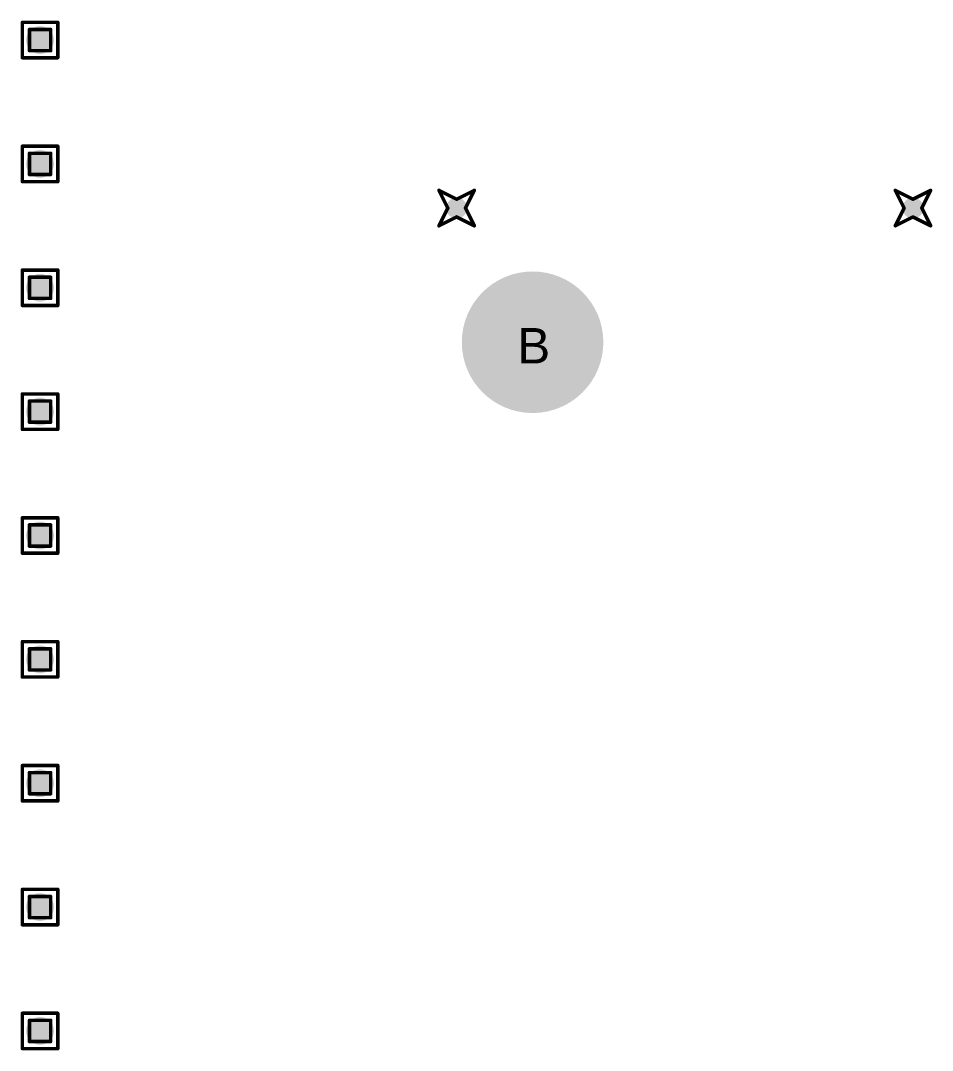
# Model space of a CAD drawing. Header units: millimetres. Extents: x -25 to 478, y -31 to 252.
# Drawn here: x 244.75 to 257.84, y 71.09 to 85.87 of the extents above; entities that cross this region are included whole.
import ezdxf

# ---------------------------------------------------------------- set-up
doc = ezdxf.new("R2010")
doc.units = ezdxf.units.MM
for name, color, linetype in [('DrillDrawing', 1, 'Continuous'), ('MultiLayer', 9, 'Continuous'), ('PadHoleLayer', 156, 'Continuous'), ('ViaHoleLayer', 16, 'Continuous')]:
    doc.layers.add(name, color=color, linetype=linetype)
doc.styles.add('Arial', font='', dxfattribs={"height": 0.2})
doc.styles.get('Arial').set_extended_font_data('Arial')

# ---------------------------------------------------------------- blocks, each defined once
blk = doc.blocks.new('KEYSTONE5000_972')
at = {"layer": 'MultiLayer'}
h = blk.add_hatch(color=9, dxfattribs=at)
edge = h.paths.add_edge_path()
edge.add_arc((0, 0), 1.016, 0, 360)
at = {"layer": 'PadHoleLayer'}
h = blk.add_hatch(color=156, dxfattribs=at)
edge = h.paths.add_edge_path()
edge.add_arc((0, 0), 0.508, 0, 360)

msp = doc.modelspace()

# ---------------------------------------------------------------- hatches: boundary and pattern name
at = {"layer": 'ViaHoleLayer'}
h = msp.add_hatch(color=16, dxfattribs=at)
edge = h.paths.add_edge_path()
edge.add_arc((245.026, 85.59), 0.2, 0, 360)
h = msp.add_hatch(color=16, dxfattribs=at)
edge = h.paths.add_edge_path()
edge.add_arc((245.026, 83.812), 0.2, 0, 360)
h = msp.add_hatch(color=16, dxfattribs=at)
edge = h.paths.add_edge_path()
edge.add_arc((251.007, 83.178), 0.15, 0, 360)
h = msp.add_hatch(color=16, dxfattribs=at)
edge = h.paths.add_edge_path()
edge.add_arc((257.558, 83.178), 0.15, 0, 360)
h = msp.add_hatch(color=16, dxfattribs=at)
edge = h.paths.add_edge_path()
edge.add_arc((245.026, 82.034), 0.2, 0, 360)
h = msp.add_hatch(color=16, dxfattribs=at)
edge = h.paths.add_edge_path()
edge.add_arc((245.026, 80.256), 0.2, 0, 360)
h = msp.add_hatch(color=16, dxfattribs=at)
edge = h.paths.add_edge_path()
edge.add_arc((245.026, 78.478), 0.2, 0, 360)
h = msp.add_hatch(color=16, dxfattribs=at)
edge = h.paths.add_edge_path()
edge.add_arc((245.026, 76.7), 0.2, 0, 360)
h = msp.add_hatch(color=16, dxfattribs=at)
edge = h.paths.add_edge_path()
edge.add_arc((245.026, 74.922), 0.2, 0, 360)
h = msp.add_hatch(color=16, dxfattribs=at)
edge = h.paths.add_edge_path()
edge.add_arc((245.026, 73.144), 0.2, 0, 360)
h = msp.add_hatch(color=16, dxfattribs=at)
edge = h.paths.add_edge_path()
edge.add_arc((245.026, 71.366), 0.2, 0, 360)

# ---------------------------------------------------------------- linework, layer by layer
at = {"layer": 'DrillDrawing', "const_width": 0.0508}
for points in [[(244.772, 85.844), (245.28, 85.844)], [(244.772, 85.336), (244.772, 85.844)], [(244.874, 85.742), (245.179, 85.742)], [(244.874, 85.438), (244.874, 85.742)], [(245.179, 85.438), (245.179, 85.742)], [(245.28, 85.336), (245.28, 85.844)], [(244.874, 85.438), (245.179, 85.438)], [(244.772, 85.336), (245.28, 85.336)], [(244.772, 84.066), (245.28, 84.066)], [(244.772, 83.558), (244.772, 84.066)], [(244.874, 83.964), (245.179, 83.964)], [(244.874, 83.66), (244.874, 83.964)], [(245.179, 83.66), (245.179, 83.964)], [(245.28, 83.558), (245.28, 84.066)], [(244.874, 83.66), (245.179, 83.66)], [(244.772, 83.558), (245.28, 83.558)], [(250.753, 83.432), (251.007, 83.305)], [(250.753, 83.432), (250.88, 83.178)], [(251.007, 83.305), (251.261, 83.432)], [(251.134, 83.178), (251.261, 83.432)], [(257.304, 83.432), (257.558, 83.305)], [(257.304, 83.432), (257.431, 83.178)], [(257.558, 83.305), (257.812, 83.432)], [(257.685, 83.178), (257.812, 83.432)], [(250.753, 82.924), (250.88, 83.178)], [(251.134, 83.178), (251.261, 82.924)], [(257.304, 82.924), (257.431, 83.178)], [(257.685, 83.178), (257.812, 82.924)], [(250.753, 82.924), (251.007, 83.051)], [(251.007, 83.051), (251.261, 82.924)], [(257.304, 82.924), (257.558, 83.051)], [(257.558, 83.051), (257.812, 82.924)], [(244.772, 82.288), (245.28, 82.288)], [(244.772, 81.78), (244.772, 82.288)], [(244.874, 82.186), (245.179, 82.186)], [(244.874, 81.882), (244.874, 82.186)], [(245.179, 81.882), (245.179, 82.186)], [(245.28, 81.78), (245.28, 82.288)], [(244.874, 81.882), (245.179, 81.882)], [(244.772, 81.78), (245.28, 81.78)], [(244.772, 80.51), (245.28, 80.51)], [(244.772, 80.002), (244.772, 80.51)], [(244.874, 80.408), (245.179, 80.408)], [(244.874, 80.104), (244.874, 80.408)], [(245.179, 80.104), (245.179, 80.408)], [(245.28, 80.002), (245.28, 80.51)], [(244.874, 80.104), (245.179, 80.104)], [(244.772, 80.002), (245.28, 80.002)], [(244.772, 78.732), (245.28, 78.732)], [(244.772, 78.224), (244.772, 78.732)], [(244.874, 78.63), (245.179, 78.63)], [(244.874, 78.326), (244.874, 78.63)], [(245.179, 78.326), (245.179, 78.63)], [(245.28, 78.224), (245.28, 78.732)], [(244.874, 78.326), (245.179, 78.326)], [(244.772, 78.224), (245.28, 78.224)], [(244.772, 76.954), (245.28, 76.954)], [(244.772, 76.446), (244.772, 76.954)], [(244.874, 76.852), (245.179, 76.852)], [(244.874, 76.548), (244.874, 76.852)], [(245.179, 76.548), (245.179, 76.852)], [(245.28, 76.446), (245.28, 76.954)], [(244.772, 76.446), (245.28, 76.446)], [(244.874, 76.548), (245.179, 76.548)], [(244.772, 75.176), (245.28, 75.176)], [(244.772, 74.668), (244.772, 75.176)], [(244.874, 75.074), (245.179, 75.074)], [(244.874, 74.77), (244.874, 75.074)], [(245.179, 74.77), (245.179, 75.074)], [(245.28, 74.668), (245.28, 75.176)], [(244.772, 74.668), (245.28, 74.668)], [(244.874, 74.77), (245.179, 74.77)], [(244.772, 73.398), (245.28, 73.398)], [(244.772, 72.89), (244.772, 73.398)], [(245.28, 72.89), (245.28, 73.398)], [(244.874, 73.296), (245.179, 73.296)], [(244.874, 72.992), (244.874, 73.296)], [(245.179, 72.992), (245.179, 73.296)], [(244.772, 72.89), (245.28, 72.89)], [(244.874, 72.992), (245.179, 72.992)], [(244.772, 71.62), (245.28, 71.62)], [(244.772, 71.112), (244.772, 71.62)], [(245.28, 71.112), (245.28, 71.62)], [(244.874, 71.518), (245.179, 71.518)], [(244.874, 71.214), (244.874, 71.518)], [(245.179, 71.214), (245.179, 71.518)], [(244.772, 71.112), (245.28, 71.112)], [(244.874, 71.214), (245.179, 71.214)]]:
    msp.add_lwpolyline(points, dxfattribs=at)
at = {"layer": 'DrillDrawing', "const_width": 0.0254}
for points in [[(244.76, 85.844, 1), (244.785, 85.844, 1)], [(244.76, 85.844, 1), (244.785, 85.844, 1)], [(244.861, 85.742, 1), (244.887, 85.742, 1)], [(244.861, 85.742, 1), (244.887, 85.742, 1)], [(245.166, 85.742, 1), (245.191, 85.742, 1)], [(245.166, 85.742, 1), (245.191, 85.742, 1)], [(245.268, 85.844, 1), (245.293, 85.844, 1)], [(245.268, 85.844, 1), (245.293, 85.844, 1)], [(244.861, 85.438, 1), (244.887, 85.438, 1)], [(244.861, 85.438, 1), (244.887, 85.438, 1)], [(245.166, 85.438, 1), (245.191, 85.438, 1)], [(245.166, 85.438, 1), (245.191, 85.438, 1)], [(244.76, 85.336, 1), (244.785, 85.336, 1)], [(244.76, 85.336, 1), (244.785, 85.336, 1)], [(245.268, 85.336, 1), (245.293, 85.336, 1)], [(245.268, 85.336, 1), (245.293, 85.336, 1)], [(244.76, 84.066, 1), (244.785, 84.066, 1)], [(244.76, 84.066, 1), (244.785, 84.066, 1)], [(244.861, 83.964, 1), (244.887, 83.964, 1)], [(244.861, 83.964, 1), (244.887, 83.964, 1)], [(245.166, 83.964, 1), (245.191, 83.964, 1)], [(245.166, 83.964, 1), (245.191, 83.964, 1)], [(245.268, 84.066, 1), (245.293, 84.066, 1)], [(245.268, 84.066, 1), (245.293, 84.066, 1)], [(244.861, 83.66, 1), (244.887, 83.66, 1)], [(244.861, 83.66, 1), (244.887, 83.66, 1)], [(245.166, 83.66, 1), (245.191, 83.66, 1)], [(245.166, 83.66, 1), (245.191, 83.66, 1)], [(244.76, 83.558, 1), (244.785, 83.558, 1)], [(244.76, 83.558, 1), (244.785, 83.558, 1)], [(245.268, 83.558, 1), (245.293, 83.558, 1)], [(245.268, 83.558, 1), (245.293, 83.558, 1)], [(250.74, 83.432, 1), (250.766, 83.432, 1)], [(250.74, 83.432, 1), (250.766, 83.432, 1)], [(251.248, 83.432, 1), (251.274, 83.432, 1)], [(251.248, 83.432, 1), (251.274, 83.432, 1)], [(257.291, 83.432, 1), (257.316, 83.432, 1)], [(257.291, 83.432, 1), (257.316, 83.432, 1)], [(257.799, 83.432, 1), (257.824, 83.432, 1)], [(257.799, 83.432, 1), (257.824, 83.432, 1)], [(250.994, 83.305, 1), (251.02, 83.305, 1)], [(250.994, 83.305, 1), (251.02, 83.305, 1)], [(257.545, 83.305, 1), (257.57, 83.305, 1)], [(257.545, 83.305, 1), (257.57, 83.305, 1)], [(250.867, 83.178, 1), (250.893, 83.178, 1)], [(250.867, 83.178, 1), (250.893, 83.178, 1)], [(251.121, 83.178, 1), (251.147, 83.178, 1)], [(251.121, 83.178, 1), (251.147, 83.178, 1)], [(257.418, 83.178, 1), (257.443, 83.178, 1)], [(257.418, 83.178, 1), (257.443, 83.178, 1)], [(257.672, 83.178, 1), (257.697, 83.178, 1)], [(257.672, 83.178, 1), (257.697, 83.178, 1)], [(250.74, 82.924, 1), (250.766, 82.924, 1)], [(250.74, 82.924, 1), (250.766, 82.924, 1)], [(250.994, 83.051, 1), (251.02, 83.051, 1)], [(250.994, 83.051, 1), (251.02, 83.051, 1)], [(251.248, 82.924, 1), (251.274, 82.924, 1)], [(251.248, 82.924, 1), (251.274, 82.924, 1)], [(257.291, 82.924, 1), (257.316, 82.924, 1)], [(257.291, 82.924, 1), (257.316, 82.924, 1)], [(257.545, 83.051, 1), (257.57, 83.051, 1)], [(257.545, 83.051, 1), (257.57, 83.051, 1)], [(257.799, 82.924, 1), (257.824, 82.924, 1)], [(257.799, 82.924, 1), (257.824, 82.924, 1)], [(244.76, 82.288, 1), (244.785, 82.288, 1)], [(244.76, 82.288, 1), (244.785, 82.288, 1)], [(244.861, 82.186, 1), (244.887, 82.186, 1)], [(244.861, 82.186, 1), (244.887, 82.186, 1)], [(245.166, 82.186, 1), (245.191, 82.186, 1)], [(245.166, 82.186, 1), (245.191, 82.186, 1)], [(245.268, 82.288, 1), (245.293, 82.288, 1)], [(245.268, 82.288, 1), (245.293, 82.288, 1)], [(244.861, 81.882, 1), (244.887, 81.882, 1)], [(244.861, 81.882, 1), (244.887, 81.882, 1)], [(245.166, 81.882, 1), (245.191, 81.882, 1)], [(245.166, 81.882, 1), (245.191, 81.882, 1)], [(244.76, 81.78, 1), (244.785, 81.78, 1)], [(244.76, 81.78, 1), (244.785, 81.78, 1)], [(245.268, 81.78, 1), (245.293, 81.78, 1)], [(245.268, 81.78, 1), (245.293, 81.78, 1)], [(244.76, 80.51, 1), (244.785, 80.51, 1)], [(244.76, 80.51, 1), (244.785, 80.51, 1)], [(244.861, 80.408, 1), (244.887, 80.408, 1)], [(244.861, 80.408, 1), (244.887, 80.408, 1)], [(245.166, 80.408, 1), (245.191, 80.408, 1)], [(245.166, 80.408, 1), (245.191, 80.408, 1)], [(245.268, 80.51, 1), (245.293, 80.51, 1)], [(245.268, 80.51, 1), (245.293, 80.51, 1)], [(244.861, 80.104, 1), (244.887, 80.104, 1)], [(244.861, 80.104, 1), (244.887, 80.104, 1)], [(245.166, 80.104, 1), (245.191, 80.104, 1)], [(245.166, 80.104, 1), (245.191, 80.104, 1)], [(244.76, 80.002, 1), (244.785, 80.002, 1)], [(244.76, 80.002, 1), (244.785, 80.002, 1)], [(245.268, 80.002, 1), (245.293, 80.002, 1)], [(245.268, 80.002, 1), (245.293, 80.002, 1)], [(244.76, 78.732, 1), (244.785, 78.732, 1)], [(244.76, 78.732, 1), (244.785, 78.732, 1)], [(244.861, 78.63, 1), (244.887, 78.63, 1)], [(244.861, 78.63, 1), (244.887, 78.63, 1)], [(245.166, 78.63, 1), (245.191, 78.63, 1)], [(245.166, 78.63, 1), (245.191, 78.63, 1)], [(245.268, 78.732, 1), (245.293, 78.732, 1)], [(245.268, 78.732, 1), (245.293, 78.732, 1)], [(244.861, 78.326, 1), (244.887, 78.326, 1)], [(244.861, 78.326, 1), (244.887, 78.326, 1)], [(245.166, 78.326, 1), (245.191, 78.326, 1)], [(245.166, 78.326, 1), (245.191, 78.326, 1)], [(244.76, 78.224, 1), (244.785, 78.224, 1)], [(244.76, 78.224, 1), (244.785, 78.224, 1)], [(245.268, 78.224, 1), (245.293, 78.224, 1)], [(245.268, 78.224, 1), (245.293, 78.224, 1)], [(244.76, 76.954, 1), (244.785, 76.954, 1)], [(244.76, 76.954, 1), (244.785, 76.954, 1)], [(244.861, 76.852, 1), (244.887, 76.852, 1)], [(244.861, 76.852, 1), (244.887, 76.852, 1)], [(245.166, 76.852, 1), (245.191, 76.852, 1)], [(245.166, 76.852, 1), (245.191, 76.852, 1)], [(245.268, 76.954, 1), (245.293, 76.954, 1)], [(245.268, 76.954, 1), (245.293, 76.954, 1)], [(244.76, 76.446, 1), (244.785, 76.446, 1)], [(244.76, 76.446, 1), (244.785, 76.446, 1)], [(244.861, 76.548, 1), (244.887, 76.548, 1)], [(244.861, 76.548, 1), (244.887, 76.548, 1)], [(245.166, 76.548, 1), (245.191, 76.548, 1)], [(245.166, 76.548, 1), (245.191, 76.548, 1)], [(245.268, 76.446, 1), (245.293, 76.446, 1)], [(245.268, 76.446, 1), (245.293, 76.446, 1)], [(244.76, 75.176, 1), (244.785, 75.176, 1)], [(244.76, 75.176, 1), (244.785, 75.176, 1)], [(244.861, 75.074, 1), (244.887, 75.074, 1)], [(244.861, 75.074, 1), (244.887, 75.074, 1)], [(245.166, 75.074, 1), (245.191, 75.074, 1)], [(245.166, 75.074, 1), (245.191, 75.074, 1)], [(245.268, 75.176, 1), (245.293, 75.176, 1)], [(245.268, 75.176, 1), (245.293, 75.176, 1)], [(244.76, 74.668, 1), (244.785, 74.668, 1)], [(244.76, 74.668, 1), (244.785, 74.668, 1)], [(244.861, 74.77, 1), (244.887, 74.77, 1)], [(244.861, 74.77, 1), (244.887, 74.77, 1)], [(245.166, 74.77, 1), (245.191, 74.77, 1)], [(245.166, 74.77, 1), (245.191, 74.77, 1)], [(245.268, 74.668, 1), (245.293, 74.668, 1)], [(245.268, 74.668, 1), (245.293, 74.668, 1)], [(244.76, 73.398, 1), (244.785, 73.398, 1)], [(244.76, 73.398, 1), (244.785, 73.398, 1)], [(245.268, 73.398, 1), (245.293, 73.398, 1)], [(245.268, 73.398, 1), (245.293, 73.398, 1)], [(244.861, 73.296, 1), (244.887, 73.296, 1)], [(244.861, 73.296, 1), (244.887, 73.296, 1)], [(245.166, 73.296, 1), (245.191, 73.296, 1)], [(245.166, 73.296, 1), (245.191, 73.296, 1)], [(244.76, 72.89, 1), (244.785, 72.89, 1)], [(244.76, 72.89, 1), (244.785, 72.89, 1)], [(244.861, 72.992, 1), (244.887, 72.992, 1)], [(244.861, 72.992, 1), (244.887, 72.992, 1)], [(245.166, 72.992, 1), (245.191, 72.992, 1)], [(245.166, 72.992, 1), (245.191, 72.992, 1)], [(245.268, 72.89, 1), (245.293, 72.89, 1)], [(245.268, 72.89, 1), (245.293, 72.89, 1)], [(244.76, 71.62, 1), (244.785, 71.62, 1)], [(244.76, 71.62, 1), (244.785, 71.62, 1)], [(245.268, 71.62, 1), (245.293, 71.62, 1)], [(245.268, 71.62, 1), (245.293, 71.62, 1)], [(244.861, 71.518, 1), (244.887, 71.518, 1)], [(244.861, 71.518, 1), (244.887, 71.518, 1)], [(245.166, 71.518, 1), (245.191, 71.518, 1)], [(245.166, 71.518, 1), (245.191, 71.518, 1)], [(244.76, 71.112, 1), (244.785, 71.112, 1)], [(244.76, 71.112, 1), (244.785, 71.112, 1)], [(244.861, 71.214, 1), (244.887, 71.214, 1)], [(244.861, 71.214, 1), (244.887, 71.214, 1)], [(245.166, 71.214, 1), (245.191, 71.214, 1)], [(245.166, 71.214, 1), (245.191, 71.214, 1)], [(245.268, 71.112, 1), (245.293, 71.112, 1)], [(245.268, 71.112, 1), (245.293, 71.112, 1)]]:
    msp.add_lwpolyline(points, format="xyb", close=True, dxfattribs=at)

# ---------------------------------------------------------------- block references
at = {"rotation": 180}
msp.add_blockref('KEYSTONE5000_972', (252.097, 81.252), dxfattribs=at)

# ---------------------------------------------------------------- texts
at = {"layer": 'DrillDrawing', "style": 'Arial'}
msp.add_text('B', height=0.508, dxfattribs=at).set_placement((251.877, 80.948))

doc.saveas('drawing.dxf')
